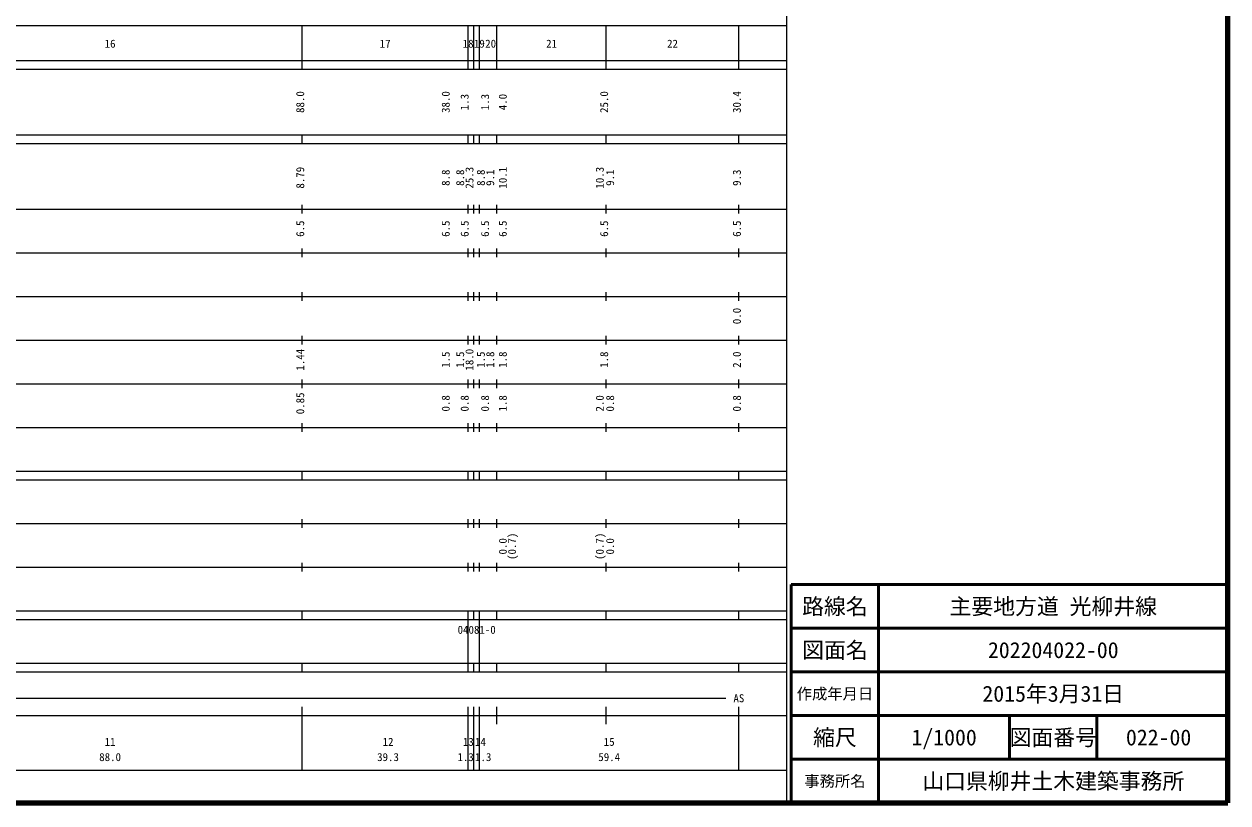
# Model space of a CAD drawing. Units: millimetres on the paper, enlarged 1000 times. Extents: x 40000 to 680000, y 20000 to 380000.
# Drawn here: x 404296 to 680000, y 20000 to 198357 of the extents above; entities that cross this region are included whole.
import ezdxf
from ezdxf.enums import TextEntityAlignment as Align

# ---------------------------------------------------------------- set-up
doc = ezdxf.new("R2010")
doc.units = ezdxf.units.MM
doc.header["$LTSCALE"] = 1000
for name, color, linetype, lineweight in [('M-TTL', 2, 'Continuous', 140), ('M-TTL-BAND', 7, 'Continuous', 25), ('M-TTL-FRAM', 2, 'Continuous', 50), ('M-TTL-LINE', 7, 'Continuous', 50)]:
    doc.layers.add(name, color=color, linetype=linetype, lineweight=lineweight)
doc.layers.add('M-TTL-TXT', color=7, linetype='Continuous')
doc.styles.add('ＭＳ ゴシック', font='')
doc.styles.get('ＭＳ ゴシック').set_extended_font_data('MS Gothic')

msp = doc.modelspace()

# ---------------------------------------------------------------- linework, layer by layer
at = {"layer": 'M-TTL'}
for p, q in [((680000, 20000), (680000, 380000)), ((40000, 20000), (680000, 20000))]:
    msp.add_line(p, q, dxfattribs=at)
at = {"layer": 'M-TTL-BAND'}
for p, q in [((579000, 20000), (579000, 370000)), ((68000, 198000), (579000, 198000)), ((468000, 188000), (468000, 198000)), ((506000, 188000), (506000, 198000)), ((507300, 188000), (507300, 198000)), ((508600, 188000), (508600, 198000)), ((512600, 188000), (512600, 198000)), ((537600, 188000), (537600, 198000)), ((568000, 188000), (568000, 198000)), ((40000, 190000), (579000, 190000)), ((40000, 188000), (579000, 188000)), ((40000, 173000), (579000, 173000)), ((40000, 171000), (579000, 171000)), ((468000, 171000), (468000, 173000)), ((506000, 171000), (506000, 173000)), ((507300, 171000), (507300, 173000)), ((508600, 171000), (508600, 173000)), ((512600, 171000), (512600, 173000)), ((537600, 171000), (537600, 173000)), ((568000, 171000), (568000, 173000)), ((40000, 156000), (579000, 156000)), ((468000, 155000), (468000, 157000)), ((506000, 155000), (506000, 157000)), ((507300, 155000), (507300, 157000)), ((508600, 155000), (508600, 157000)), ((512600, 155000), (512600, 157000)), ((537600, 155000), (537600, 157000)), ((568000, 155000), (568000, 157000)), ((468000, 145000), (468000, 147000)), ((506000, 145000), (506000, 147000)), ((507300, 145000), (507300, 147000)), ((508600, 145000), (508600, 147000)), ((512600, 145000), (512600, 147000)), ((537600, 145000), (537600, 147000)), ((568000, 145000), (568000, 147000)), ((46000, 146000), (579000, 146000)), ((52000, 136000), (579000, 136000)), ((468000, 135000), (468000, 137000)), ((506000, 135000), (506000, 137000)), ((507300, 135000), (507300, 137000)), ((508600, 135000), (508600, 137000)), ((512600, 135000), (512600, 137000)), ((537600, 135000), (537600, 137000)), ((568000, 135000), (568000, 137000)), ((468000, 125000), (468000, 127000)), ((506000, 125000), (506000, 127000)), ((507300, 125000), (507300, 127000)), ((508600, 125000), (508600, 127000)), ((512600, 125000), (512600, 127000)), ((537600, 125000), (537600, 127000)), ((568000, 125000), (568000, 127000)), ((46000, 126000), (579000, 126000)), ((52000, 116000), (579000, 116000)), ((468000, 115000), (468000, 117000)), ((506000, 115000), (506000, 117000)), ((507300, 115000), (507300, 117000)), ((508600, 115000), (508600, 117000)), ((512600, 115000), (512600, 117000)), ((537600, 115000), (537600, 117000)), ((568000, 115000), (568000, 117000)), ((46000, 106000), (579000, 106000)), ((468000, 105000), (468000, 107000)), ((506000, 105000), (506000, 107000)), ((507300, 105000), (507300, 107000)), ((508600, 105000), (508600, 107000)), ((512600, 105000), (512600, 107000)), ((537600, 105000), (537600, 107000)), ((568000, 105000), (568000, 107000)), ((40000, 96000), (579000, 96000)), ((40000, 94000), (579000, 94000)), ((468000, 94000), (468000, 96000)), ((506000, 94000), (506000, 96000)), ((507300, 94000), (507300, 96000)), ((508600, 94000), (508600, 96000)), ((512600, 94000), (512600, 96000)), ((537600, 94000), (537600, 96000)), ((568000, 94000), (568000, 96000)), ((49000, 84000), (579000, 84000)), ((468000, 83000), (468000, 85000)), ((506000, 83000), (506000, 85000)), ((507300, 83000), (507300, 85000)), ((508600, 83000), (508600, 85000)), ((512600, 83000), (512600, 85000)), ((537600, 83000), (537600, 85000)), ((568000, 83000), (568000, 85000)), ((468000, 73000), (468000, 75000)), ((506000, 73000), (506000, 75000)), ((507300, 73000), (507300, 75000)), ((508600, 73000), (508600, 75000)), ((512600, 73000), (512600, 75000)), ((537600, 73000), (537600, 75000)), ((568000, 73000), (568000, 75000)), ((40000, 74000), (579000, 74000)), ((40000, 64000), (579000, 64000)), ((468000, 62000), (468000, 64000)), ((506000, 62000), (506000, 64000)), ((507300, 62000), (507300, 64000)), ((508600, 62000), (508600, 64000)), ((512600, 62000), (512600, 64000)), ((537600, 62000), (537600, 64000)), ((568000, 62000), (568000, 64000)), ((40000, 62000), (579000, 62000)), ((506000, 52000), (506000, 62000)), ((508600, 52000), (508600, 62000)), ((40000, 52000), (579000, 52000)), ((40000, 50000), (579000, 50000)), ((468000, 50000), (468000, 52000)), ((506000, 50000), (506000, 52000)), ((507300, 50000), (507300, 52000)), ((508600, 50000), (508600, 52000)), ((512600, 50000), (512600, 52000)), ((537600, 50000), (537600, 52000)), ((568000, 50000), (568000, 52000)), ((71000, 44000), (565000, 44000)), ((468000, 27500), (468000, 42000)), ((506000, 27500), (506000, 42000)), ((507300, 27500), (507300, 42000)), ((508600, 27500), (508600, 42000)), ((512600, 38000), (512600, 42000)), ((537600, 38000), (537600, 42000)), ((568000, 27500), (568000, 42000)), ((40000, 40000), (579000, 40000)), ((68000, 27500), (579000, 27500))]:
    msp.add_line(p, q, dxfattribs=at)
at = {"layer": 'M-TTL-FRAM'}
for p, q in [((680000, 70000), (580000, 70000)), ((580000, 70000), (580000, 20000))]:
    msp.add_line(p, q, dxfattribs=at)
at = {"layer": 'M-TTL-LINE'}
for p, q in [((600000, 70000), (600000, 20000)), ((680000, 60000), (580000, 60000)), ((680000, 50000), (580000, 50000)), ((680000, 40000), (580000, 40000)), ((630000, 40000), (630000, 30000)), ((650000, 40000), (650000, 30000)), ((680000, 30000), (580000, 30000))]:
    msp.add_line(p, q, dxfattribs=at)

# ---------------------------------------------------------------- texts
at = {"layer": 'M-TTL-BAND', "style": 'ＭＳ ゴシック'}
for s, p in [('16', (424000, 192405)), ('17', (487000, 192405)), ('18', (506010, 192405)), ('19', (508565, 192405)), ('20', (511155, 192405)), ('21', (525100, 192405)), ('22', (552800, 192405)), ('AS', (568000, 42500)), ('11', (424000, 32523)), ('12', (487650, 32523)), ('13', (506048, 32523)), ('14', (508819, 32523)), ('15', (538300, 32523)), ('88.0', (424000, 29033)), ('39.3', (487650, 29033)), ('1.3', (505423, 29033)), ('1.3', (509444, 29033)), ('59.4', (538300, 29033))]:
    msp.add_text(s, height=1833, dxfattribs=at).set_placement(p, align=Align.BOTTOM_CENTER)
for s, p in [('88.0', (469000, 180500)), ('38.0', (502323, 180500)), ('1.3', (506658, 180500)), ('1.3', (511333, 180500)), ('4.0', (515389, 180500)), ('25.0', (538600, 180500)), ('30.4', (569000, 180500)), ('8.79', (469000, 163174)), ('25.3', (507754, 163174)), ('10.1', (515389, 163174)), ('10.3', (537600, 163174)), ('8.8', (502323, 163174)), ('8.8', (505626, 163174)), ('8.8', (510366, 163174)), ('9.1', (512515, 163174)), ('9.1', (539970, 163174)), ('9.3', (569000, 163174)), ('6.5', (469000, 151500)), ('6.5', (502323, 151500)), ('6.5', (506658, 151500)), ('6.5', (511333, 151500)), ('6.5', (515389, 151500)), ('6.5', (538600, 151500)), ('6.5', (569000, 151500)), ('0.0', (569000, 131500)), ('1.44', (469000, 121500)), ('1.5', (502323, 121500)), ('1.5', (505626, 121500)), ('18.0', (507754, 121500)), ('1.5', (510366, 121500)), ('1.8', (512515, 121500)), ('1.8', (515389, 121500)), ('1.8', (538600, 121500)), ('2.0', (569000, 121500)), ('0.85', (469000, 111500)), ('0.8', (502323, 111500)), ('0.8', (506658, 111500)), ('0.8', (511333, 111500)), ('1.8', (515389, 111500)), ('2.0', (537600, 111500)), ('0.8', (539970, 111500)), ('0.8', (569000, 111500)), ('0.0', (515389, 78764)), ('(0.7)', (517518, 78764)), ('(0.7)', (537600, 78764)), ('0.0', (539970, 78764))]:
    msp.add_text(s, height=1833, rotation=90, dxfattribs=at).set_placement(p, align=Align.BOTTOM_CENTER)
msp.add_text('04081-0', height=1833, dxfattribs=at).set_placement((507950, 59655), align=Align.MIDDLE_CENTER)
at = {"layer": 'M-TTL-TXT', "style": 'ＭＳ ゴシック'}
for s, height, p in [('路線名', 3666, (590000, 65000)), ('路線名', 3666, (590000, 65000)), ('主要地方道 光柳井線', 3666, (640000, 65000)), ('図面名', 3666, (590000, 55000)), ('図面名', 3666, (590000, 55000)), ('202204022-00', 3666, (640000, 55000)), ('2015年3月31日', 3666, (640000, 45000)), ('作成年月日', 2566, (590000, 45000)), ('作成年月日', 2566, (590000, 45000)), ('縮尺', 3666, (590000, 35000)), ('縮尺', 3666, (590000, 35000)), ('1/1000', 3666, (615000, 35000)), ('図面番号', 3666, (640000, 35000)), ('図面番号', 3666, (640000, 35000)), ('022-00', 3666, (664125, 35000)), ('事務所名', 2566, (590000, 25000)), ('事務所名', 2566, (590000, 25000)), ('山口県柳井土木建築事務所', 3666, (640000, 25000))]:
    msp.add_text(s, height=height, dxfattribs=at).set_placement(p, align=Align.MIDDLE_CENTER)

doc.saveas('drawing.dxf')
